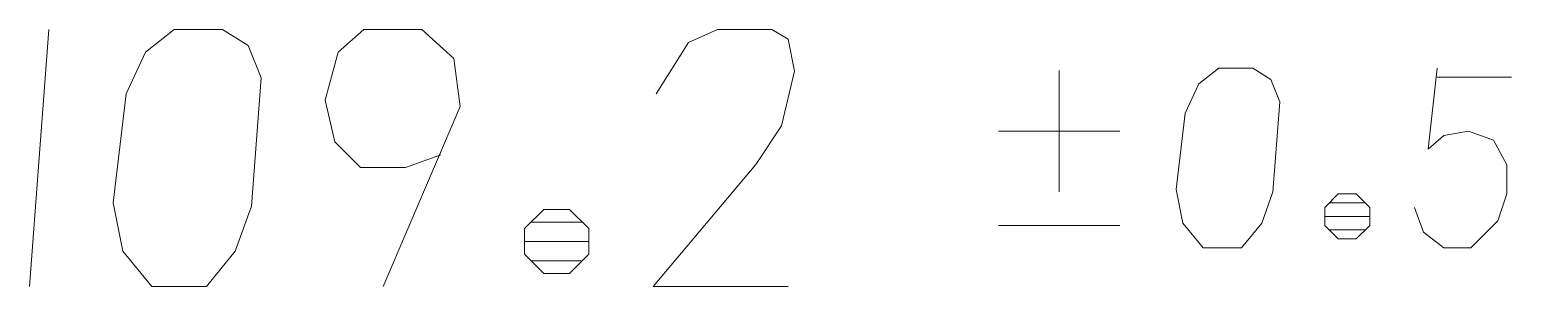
# Model space of a CAD drawing. Extents: x 1 to 297, y 1 to 210.
# Drawn here: x 144.33 to 160.47, y 163.5 to 166.3 of the extents above; entities that cross this region are included whole.
import ezdxf

# ---------------------------------------------------------------- set-up
doc = ezdxf.new("R2010")
doc.units = 0

msp = doc.modelspace()

# ---------------------------------------------------------------- linework, layer by layer
at = {"color": 7, "lineweight": 13}
for points in [[(144.541, 166.297), (144.436, 164.897), (144.331, 163.497)], [(148.811, 164.932), (148.426, 164.792), (147.936, 164.792), (147.656, 165.072), (147.551, 165.527), (147.691, 166.052), (147.971, 166.297), (148.601, 166.297), (148.951, 165.982), (149.021, 165.457), (148.181, 163.497)], [(152.591, 163.497), (151.121, 163.497), (152.241, 164.827), (152.521, 165.247), (152.661, 165.842), (152.591, 166.192), (152.416, 166.297), (151.821, 166.297), (151.506, 166.157), (151.156, 165.597)], [(155.545, 165.852), (155.545, 164.529)], [(159.416, 164.358), (159.514, 164.088), (159.734, 163.917), (160.028, 163.917), (160.322, 164.211), (160.42, 164.505), (160.42, 164.823), (160.273, 165.093), (160.004, 165.191), (159.734, 165.142), (159.563, 164.995), (159.661, 165.877)], [(159.661, 165.779), (160.469, 165.779)], [(154.883, 165.191), (156.206, 165.191)], [(158.485, 164.407), (158.877, 164.407)], [(149.791, 164.197), (150.351, 164.197)], [(154.883, 164.162), (156.206, 164.162)], [(158.926, 164.26), (158.436, 164.26)], [(150.421, 163.987), (149.721, 163.987)], [(158.485, 164.113), (158.877, 164.113)], [(149.791, 163.777), (150.351, 163.777)]]:
    msp.add_lwpolyline(points, dxfattribs=at)
for points in [[(146.256, 163.497), (146.571, 163.882), (146.746, 164.372), (146.851, 165.772), (146.711, 166.122), (146.431, 166.297), (145.906, 166.297), (145.591, 166.052), (145.381, 165.597), (145.241, 164.407), (145.346, 163.882), (145.661, 163.497)], [(157.529, 163.917), (157.75, 164.186), (157.872, 164.529), (157.946, 165.509), (157.848, 165.754), (157.652, 165.877), (157.284, 165.877), (157.064, 165.705), (156.917, 165.387), (156.819, 164.554), (156.892, 164.186), (157.113, 163.917)], [(158.583, 164.015), (158.779, 164.015), (158.926, 164.162), (158.926, 164.358), (158.779, 164.505), (158.583, 164.505), (158.436, 164.358), (158.436, 164.162)], [(149.931, 163.637), (150.211, 163.637), (150.421, 163.847), (150.421, 164.127), (150.211, 164.337), (149.931, 164.337), (149.721, 164.127), (149.721, 163.847)]]:
    msp.add_lwpolyline(points, close=True, dxfattribs=at)

doc.saveas('drawing.dxf')
